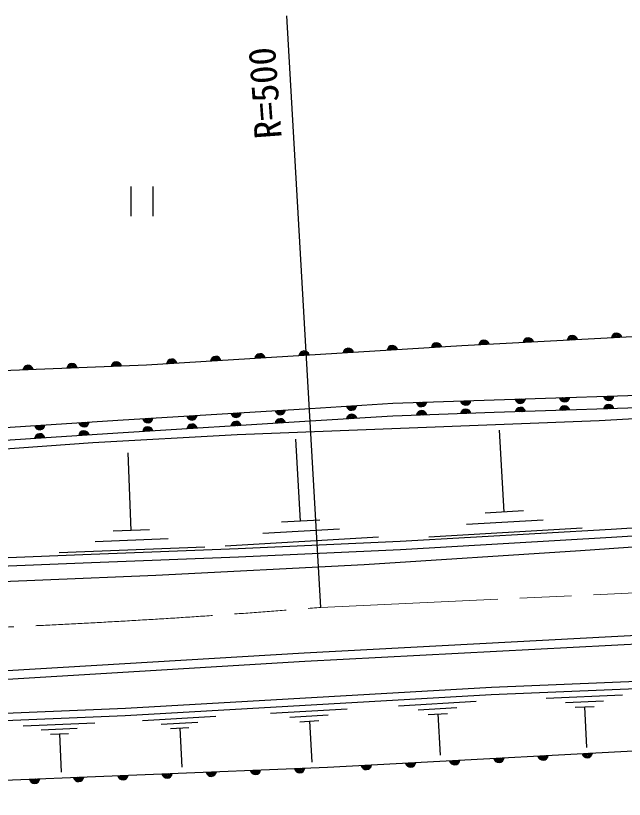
# Model space of a CAD drawing. Units: millimetres, scale not verified. Extents: x 40000 to 680000, y 20000 to 380000.
# Drawn here: x 325296 to 366580, y 254976 to 308139 of the extents above; entities that cross this region are included whole.
import ezdxf
from ezdxf.enums import TextEntityAlignment as Align

# ---------------------------------------------------------------- set-up
doc = ezdxf.new("R2010")
doc.units = ezdxf.units.MM
doc.header["$LTSCALE"] = 1000
doc.linetypes.add('CHAIN', pattern=[18.5, 12, -1.5, 3.5, -1.5])
for name, color, linetype, lineweight in [('M-BGD', 7, 'Continuous', 25), ('M-BMK', 2, 'CHAIN', 13), ('M-BMK-OTRS', 5, 'Continuous', 25), ('M-BMK-SRVR', 3, 'Continuous', 25)]:
    doc.layers.add(name, color=color, linetype=linetype, lineweight=lineweight)
doc.styles.add('ＭＳ ゴシック', font='')
doc.styles.get('ＭＳ ゴシック').set_extended_font_data('MS Gothic')

msp = doc.modelspace()

# ---------------------------------------------------------------- linework, layer by layer
at = {"layer": 'M-BGD'}
for p, q in [((333110, 296543), (333110, 294543)), ((334610, 296543), (334610, 294543)), ((358434, 274461), (358110, 280010)), ((344616, 273849), (344292, 279398)), ((333137, 273208), (332927, 278479)), ((359734, 274537), (357133, 274385)), ((345917, 273925), (343316, 273773)), ((361075, 273919), (355873, 273615)), ((347258, 273307), (342055, 273004)), ((363717, 273377), (353312, 272770)), ((334373, 273257), (331902, 273159)), ((349899, 272765), (339495, 272159)), ((335635, 272648), (330693, 272450)), ((338132, 272087), (328248, 271693)), ((351256, 261322), (356524, 261624)), ((361269, 261839), (366451, 262056)), ((362579, 261548), (365170, 261656)), ((342576, 260825), (347775, 261123)), ((352593, 261046), (355227, 261197)), ((363241, 261229), (364537, 261283)), ((363889, 261256), (364004, 258492)), ((333900, 260328), (338871, 260612)), ((343896, 260553), (346495, 260702)), ((353272, 260733), (354589, 260808)), ((353931, 260771), (354092, 257961)), ((325804, 259971), (330673, 260175)), ((335162, 260067), (337647, 260210)), ((344565, 260243), (345865, 260318)), ((345215, 260281), (345374, 257508)), ((327035, 259698), (329469, 259799)), ((327657, 259398), (328874, 259449)), ((335802, 259772), (337045, 259843)), ((336423, 259807), (336575, 257156)), ((328266, 259424), (328374, 256827))]:
    msp.add_line(p, q, dxfattribs=at)
for points in [[(393091, 287705), (370570, 286532), (355549, 285751), (334171, 284437), (303098, 283212), (291255, 282963), (272346, 283461), (270961, 283718), (259925, 285982), (238912, 290598), (226264, 293156)], [(569100, 286698), (555454, 284885), (543949, 283749), (528182, 282719), (473956, 279790), (458899, 278955), (431475, 277410), (412929, 276256), (394836, 275138), (365682, 273291), (351371, 272456), (340398, 271959), (330419, 271586), (307301, 270663), (292422, 270628), (272873, 271205), (259396, 272119), (252613, 272776), (218629, 283483)], [(569174, 286139), (555519, 284325), (543995, 283187), (528215, 282156), (473987, 279226), (458935, 278392), (431493, 276789), (412958, 275693), (394872, 274575), (365716, 272728), (351400, 271893), (340421, 271396), (330441, 271023), (307313, 270099), (292410, 270064), (273281, 270716), (259356, 271556), (252500, 272220), (218248, 283012)], [(221780, 285726), (222003, 284992), (260390, 278387), (292439, 277641), (307407, 277499), (330525, 279186), (340326, 279719), (351406, 280145), (364865, 280677), (400966, 282740)], [(264897, 280305), (272781, 279825), (288991, 279221), (302947, 279097), (311665, 279363), (318643, 279807), (332227, 280695), (345277, 281494), (350888, 281849), (357759, 282080), (370295, 282488), (400906, 284060)], [(400945, 283192), (370295, 281618), (357759, 281210), (350888, 280979), (345277, 280624), (332227, 279825), (318643, 278937), (311665, 278493), (302947, 278227), (288991, 278351), (272781, 278955), (263920, 279324)], [(235648, 263522), (251255, 261820), (271334, 262917), (282555, 262689), (299615, 262404), (322456, 263002), (344899, 264341), (368309, 265565), (395024, 266961), (417637, 268299), (435267, 269339), (457168, 270563), (477759, 271817), (503192, 273141), (533566, 275206), (553090, 276473), (561947, 277470), (567159, 278168), (570266, 278620)], [(277253, 260474), (298556, 259981), (312067, 260300), (332741, 261164), (357571, 262587), (370171, 263114), (395865, 264378), (411150, 265377), (454209, 267935), (486218, 269854), (500592, 270605), (516773, 271581), (538454, 272748), (559480, 274515), (570633, 276076)], [(277225, 259971), (298528, 259477), (312039, 259797), (332713, 260660), (357543, 262083), (370143, 262611), (395837, 263874), (411122, 264873), (454181, 267431), (486190, 269350), (500564, 270102), (516745, 271077), (538426, 272244), (559452, 274011), (570704, 275586)], [(276763, 254976), (298284, 255488), (321692, 256159), (346443, 257151), (372697, 258558), (393355, 259517), (416251, 260732), (445351, 262747), (474578, 264985), (506269, 267527), (519092, 268423)]]:
    msp.add_lwpolyline(points, dxfattribs=at)
for centre, radius, start, end in [((366058, 286243), 354, 11.7746, 174.1798), ((357070, 285776), 354, 11.7746, 174.1798), ((357070, 285776), 283, 13.9987, 171.9558), ((360066, 285932), 354, 11.7746, 174.1798), ((360066, 285932), 283, 13.9987, 171.9558), ((360066, 285932), 212, 17.745, 168.2095), ((360066, 285932), 142, 25.4567, 160.4977), ((360066, 285932), 100, 35.7744, 150.1801), ((363062, 286088), 354, 11.7746, 174.1798), ((363062, 286088), 283, 13.9987, 171.9558), ((363062, 286088), 212, 17.745, 168.2095), ((363062, 286088), 142, 25.4567, 160.4977), ((363062, 286088), 100, 35.7744, 150.1801), ((366058, 286243), 283, 13.9987, 171.9558), ((366058, 286243), 212, 17.745, 168.2095), ((366058, 286243), 142, 25.4567, 160.4977), ((366058, 286243), 100, 35.7744, 150.1801), ((347857, 285224), 354, 12.3145, 174.7197), ((347857, 285224), 283, 14.5385, 172.4956), ((350852, 285408), 354, 12.3145, 174.7197), ((350852, 285408), 283, 14.5385, 172.4956), ((350852, 285408), 212, 18.2848, 168.7493), ((350852, 285408), 142, 25.9966, 161.0376), ((350852, 285408), 100, 36.3143, 150.7199), ((353846, 285592), 354, 12.3145, 174.7197), ((353846, 285592), 283, 14.5385, 172.4956), ((353846, 285592), 212, 18.2848, 168.7493), ((353846, 285592), 142, 25.9966, 161.0376), ((353846, 285592), 100, 36.3143, 150.7199), ((357070, 285776), 212, 17.745, 168.2095), ((357070, 285776), 142, 25.4567, 160.4977), ((357070, 285776), 100, 35.7744, 150.1801), ((338874, 284672), 354, 12.3145, 174.7197), ((338874, 284672), 283, 14.5385, 172.4956), ((341869, 284856), 354, 12.3145, 174.7197), ((341869, 284856), 283, 14.5385, 172.4956), ((341869, 284856), 212, 18.2848, 168.7493), ((341869, 284856), 142, 25.9966, 161.0376), ((341869, 284856), 100, 36.3143, 150.7199), ((344863, 285040), 354, 12.3145, 174.7197), ((344863, 285040), 283, 14.5385, 172.4956), ((344863, 285040), 212, 18.2848, 168.7493), ((344863, 285040), 142, 25.9966, 161.0376), ((344863, 285040), 100, 36.3143, 150.7199), ((347857, 285224), 212, 18.2848, 168.7493), ((347857, 285224), 142, 25.9966, 161.0376), ((347857, 285224), 100, 36.3143, 150.7199), ((329129, 284184), 354, 11.0553, 173.4605), ((329129, 284184), 283, 13.2794, 171.2365), ((332126, 284302), 354, 11.0553, 173.4605), ((332126, 284302), 283, 13.2794, 171.2365), ((332126, 284302), 212, 17.0257, 167.4901), ((332126, 284302), 142, 24.7374, 159.7784), ((335880, 284488), 354, 12.3145, 174.7197), ((335880, 284488), 283, 14.5385, 172.4956), ((335880, 284488), 212, 18.2848, 168.7493), ((335880, 284488), 142, 25.9966, 161.0376), ((335880, 284488), 100, 36.3143, 150.7199), ((338874, 284672), 212, 18.2848, 168.7493), ((338874, 284672), 142, 25.9966, 161.0376), ((338874, 284672), 100, 36.3143, 150.7199), ((326131, 284066), 354, 11.0553, 173.4605), ((326131, 284066), 283, 13.2794, 171.2365), ((326131, 284066), 212, 17.0257, 167.4901), ((326131, 284066), 142, 24.7374, 159.7784), ((326131, 284066), 100, 35.0551, 149.4607), ((329129, 284184), 212, 17.0257, 167.4901), ((329129, 284184), 142, 24.7374, 159.7784), ((329129, 284184), 100, 35.0551, 149.4607), ((332126, 284302), 100, 35.0551, 149.4607), ((365524, 282387), 354, 190.6633, 353.0685), ((365524, 282387), 283, 192.8874, 350.8445), ((365524, 282387), 212, 196.6337, 347.0981), ((365524, 282387), 142, 204.3454, 339.3864), ((365524, 282387), 100, 214.6631, 329.0688), ((352823, 281968), 354, 190.7214, 353.1265), ((352823, 281968), 283, 192.9454, 350.9025), ((352823, 281968), 212, 196.6917, 347.1562), ((352823, 281968), 142, 204.4034, 339.4444), ((352823, 281968), 100, 214.7211, 329.1268), ((355821, 282069), 354, 190.7214, 353.1265), ((355821, 282069), 283, 192.9454, 350.9025), ((355821, 282069), 212, 196.6917, 347.1562), ((355821, 282069), 142, 204.4034, 339.4444), ((355821, 282069), 100, 214.7211, 329.1268), ((359528, 282192), 354, 190.6633, 353.0685), ((359528, 282192), 283, 192.8874, 350.8445), ((359528, 282192), 212, 196.6337, 347.0981), ((359528, 282192), 142, 204.3454, 339.3864), ((359528, 282192), 100, 214.6631, 329.0688), ((362526, 282290), 354, 190.6633, 353.0685), ((362526, 282290), 283, 192.8874, 350.8445), ((362526, 282290), 212, 196.6337, 347.0981), ((362526, 282290), 142, 204.3454, 339.3864), ((362526, 282290), 100, 214.6631, 329.0688), ((343240, 281424), 354, 192.3009, 354.7061), ((343240, 281424), 283, 194.525, 352.4821), ((343240, 281424), 212, 198.2713, 348.7358), ((343240, 281424), 142, 205.983, 341.024), ((343240, 281424), 100, 216.3007, 330.7064), ((348079, 281726), 354, 192.4189, 354.8241), ((348079, 281726), 283, 194.6429, 352.6), ((348079, 281726), 212, 198.3893, 348.8537), ((348079, 281726), 142, 206.101, 341.142), ((348079, 281726), 100, 216.4187, 330.8243), ((352826, 280990), 354, 10.7213, 173.1265), ((352826, 280990), 283, 12.9454, 170.9025), ((355824, 281091), 354, 10.7213, 173.1265), ((355824, 281091), 283, 12.9454, 170.9025), ((355824, 281091), 212, 16.6917, 167.1562), ((355824, 281091), 142, 24.4034, 159.4444), ((359531, 281214), 354, 10.6633, 173.0685), ((359531, 281214), 283, 12.8874, 170.8445), ((359531, 281214), 212, 16.6337, 167.0981), ((359531, 281214), 142, 24.3454, 159.3864), ((359531, 281214), 100, 34.6631, 149.0687), ((362530, 281311), 354, 10.6633, 173.0685), ((362530, 281311), 283, 12.8874, 170.8445), ((362530, 281311), 212, 16.6337, 167.0981), ((362530, 281311), 142, 24.3454, 159.3864), ((362530, 281311), 100, 34.6631, 149.0687), ((365528, 281409), 354, 10.6633, 173.0685), ((365528, 281409), 283, 12.8874, 170.8445), ((365528, 281409), 212, 16.6337, 167.0981), ((365528, 281409), 142, 24.3454, 159.3864), ((365528, 281409), 100, 34.6631, 149.0687), ((334257, 280874), 354, 192.3009, 354.7061), ((334257, 280874), 283, 194.525, 352.4821), ((334257, 280874), 212, 198.2713, 348.7358), ((334257, 280874), 142, 205.983, 341.024), ((334257, 280874), 100, 216.3007, 330.7064), ((337251, 281057), 354, 192.3009, 354.7061), ((337251, 281057), 283, 194.525, 352.4821), ((337251, 281057), 212, 198.2713, 348.7358), ((337251, 281057), 142, 205.983, 341.024), ((337251, 281057), 100, 216.3007, 330.7064), ((340246, 281240), 354, 192.3009, 354.7061), ((340246, 281240), 283, 194.525, 352.4821), ((340246, 281240), 212, 198.2713, 348.7358), ((340246, 281240), 142, 205.983, 341.024), ((340246, 281240), 100, 216.3007, 330.7064), ((343247, 280446), 354, 12.3009, 174.7061), ((343247, 280446), 283, 14.525, 172.4821), ((348086, 280748), 354, 12.4189, 174.8241), ((348086, 280748), 283, 14.6429, 172.6), ((348086, 280748), 212, 18.3893, 168.8537), ((348086, 280748), 142, 26.101, 161.142), ((348086, 280748), 100, 36.4186, 150.8243), ((352826, 280990), 212, 16.6917, 167.1562), ((352826, 280990), 142, 24.4034, 159.4444), ((352826, 280990), 100, 34.7211, 149.1268), ((355824, 281091), 100, 34.7211, 149.1268), ((326928, 280403), 354, 192.5369, 354.9421), ((326928, 280403), 283, 194.761, 352.7181), ((326928, 280403), 212, 198.5073, 348.9717), ((326928, 280403), 142, 206.219, 341.26), ((326928, 280403), 100, 216.5367, 330.9423), ((329922, 280599), 354, 192.5369, 354.9421), ((329922, 280599), 283, 194.761, 352.7181), ((329922, 280599), 212, 198.5073, 348.9717), ((329922, 280599), 142, 206.219, 341.26), ((329922, 280599), 100, 216.5367, 330.9423), ((334263, 279896), 354, 12.3009, 174.7061), ((334263, 279896), 283, 14.525, 172.4821), ((337258, 280079), 354, 12.3009, 174.7061), ((337258, 280079), 283, 14.525, 172.4821), ((337258, 280079), 212, 18.2713, 168.7358), ((337258, 280079), 142, 25.983, 161.024), ((337258, 280079), 100, 36.3007, 150.7064), ((340252, 280262), 354, 12.3009, 174.7061), ((340252, 280262), 283, 14.525, 172.4821), ((340252, 280262), 212, 18.2713, 168.7358), ((340252, 280262), 142, 25.983, 161.024), ((340252, 280262), 100, 36.3007, 150.7064), ((343247, 280446), 212, 18.2713, 168.7358), ((343247, 280446), 142, 25.983, 161.024), ((343247, 280446), 100, 36.3007, 150.7064), ((326935, 279425), 354, 12.5369, 174.9421), ((326935, 279425), 283, 14.7609, 172.7181), ((326935, 279425), 212, 18.5073, 168.9717), ((329929, 279621), 354, 12.5369, 174.9421), ((329929, 279621), 283, 14.7609, 172.7181), ((329929, 279621), 212, 18.5073, 168.9717), ((329929, 279621), 142, 26.219, 161.26), ((329929, 279621), 100, 36.5367, 150.9423), ((334263, 279896), 212, 18.2713, 168.7358), ((334263, 279896), 142, 25.983, 161.024), ((334263, 279896), 100, 36.3007, 150.7064), ((326935, 279425), 142, 26.219, 161.26), ((326935, 279425), 100, 36.5367, 150.9423), ((361065, 257988), 354, 191.8651, 354.2703), ((361065, 257988), 283, 194.0892, 352.0463), ((361065, 257988), 212, 197.8355, 348.3), ((361065, 257988), 142, 205.5472, 340.5882), ((361065, 257988), 100, 215.8649, 330.2706), ((364061, 258149), 354, 191.8651, 354.2703), ((364061, 258149), 283, 194.0892, 352.0463), ((364061, 258149), 212, 197.8355, 348.3), ((364061, 258149), 142, 205.5472, 340.5882), ((364061, 258149), 100, 215.8649, 330.2706), ((349082, 257346), 354, 191.8651, 354.2703), ((352078, 257507), 354, 191.8651, 354.2703), ((352078, 257507), 283, 194.0892, 352.0463), ((352078, 257507), 212, 197.8355, 348.3), ((352078, 257507), 142, 205.5472, 340.5882), ((352078, 257507), 100, 215.8649, 330.2706), ((355074, 257667), 354, 191.8651, 354.2703), ((355074, 257667), 283, 194.0892, 352.0463), ((355074, 257667), 212, 197.8355, 348.3), ((355074, 257667), 142, 205.5472, 340.5882), ((355074, 257667), 100, 215.8649, 330.2706), ((358069, 257828), 354, 191.8651, 354.2703), ((358069, 257828), 283, 194.0892, 352.0463), ((358069, 257828), 212, 197.8355, 348.3), ((358069, 257828), 142, 205.5472, 340.5882), ((358069, 257828), 100, 215.8649, 330.2706), ((338562, 256889), 354, 191.091, 353.4962), ((338562, 256889), 283, 193.315, 351.2721), ((338562, 256889), 212, 197.0613, 347.5258), ((338562, 256889), 142, 204.7731, 339.8141), ((338562, 256889), 100, 215.0907, 329.4964), ((341560, 257009), 354, 191.091, 353.4962), ((341560, 257009), 283, 193.315, 351.2721), ((341560, 257009), 212, 197.0613, 347.5258), ((341560, 257009), 142, 204.7731, 339.8141), ((341560, 257009), 100, 215.0907, 329.4964), ((344557, 257129), 354, 191.091, 353.4962), ((344557, 257129), 283, 193.315, 351.2721), ((344557, 257129), 212, 197.0613, 347.5258), ((344557, 257129), 142, 204.7731, 339.8141), ((344557, 257129), 100, 215.0907, 329.4964), ((349082, 257346), 283, 194.0892, 352.0463), ((349082, 257346), 212, 197.8355, 348.3), ((349082, 257346), 142, 205.5472, 340.5882), ((349082, 257346), 100, 215.8649, 330.2706), ((326572, 256409), 354, 191.091, 353.4962), ((326572, 256409), 283, 193.315, 351.2721), ((326572, 256409), 212, 197.0613, 347.5258), ((326572, 256409), 142, 204.7731, 339.8141), ((326572, 256409), 100, 215.0907, 329.4964), ((329569, 256529), 354, 191.091, 353.4962), ((329569, 256529), 283, 193.315, 351.2721), ((329569, 256529), 212, 197.0613, 347.5258), ((329569, 256529), 142, 204.7731, 339.8141), ((329569, 256529), 100, 215.0907, 329.4964), ((332567, 256649), 354, 191.091, 353.4962), ((332567, 256649), 283, 193.315, 351.2721), ((332567, 256649), 212, 197.0613, 347.5258), ((332567, 256649), 142, 204.7731, 339.8141), ((332567, 256649), 100, 215.0907, 329.4964), ((335564, 256769), 354, 191.091, 353.4962), ((335564, 256769), 283, 193.315, 351.2721), ((335564, 256769), 212, 197.0613, 347.5258), ((335564, 256769), 142, 204.7731, 339.8141), ((335564, 256769), 100, 215.0907, 329.4964)]:
    msp.add_arc(centre, radius, start, end, dxfattribs=at)
at = {"layer": 'M-BMK'}
msp.add_line((346005, 267995), (369545, 269084), dxfattribs=at)
msp.add_arc((299634, 839815), 573697, 267.15797, 274.63617, dxfattribs=at)
at = {"layer": 'M-BMK-OTRS'}
for points in [[(319442, 269549), (334801, 270188), (348935, 270898), (363601, 271857), (378161, 272869), (393626, 273704), (406250, 274387), (420312, 275133), (434428, 276021), (448633, 276820), (462607, 277530), (475018, 278187), (487021, 278880), (502362, 279714), (515163, 280469), (525444, 281072), (539560, 282013), (554244, 283114), (564080, 284411), (569319, 285177)], [(251255, 261820), (260789, 262639), (270957, 263486), (271291, 263500), (282513, 263273), (299572, 262988), (322413, 263586), (344856, 264924), (368267, 266149), (394981, 267545), (417595, 268883), (435224, 269923), (457125, 271147), (477716, 272400), (503149, 273725), (533524, 275790), (553047, 277057), (561904, 278054), (567116, 278752), (570182, 279198)]]:
    msp.add_lwpolyline(points, dxfattribs=at)
at = {"layer": 'M-BMK-SRVR'}
msp.add_line((346005, 267995), (343685, 308139), dxfattribs=at)

# ---------------------------------------------------------------- texts
at = {"layer": 'M-BMK-SRVR', "style": 'ＭＳ ゴシック'}
msp.add_text('R=500', height=1833, rotation=94.241, dxfattribs=at).set_placement((342430, 299779), align=Align.MIDDLE_LEFT)

doc.saveas('drawing.dxf')
